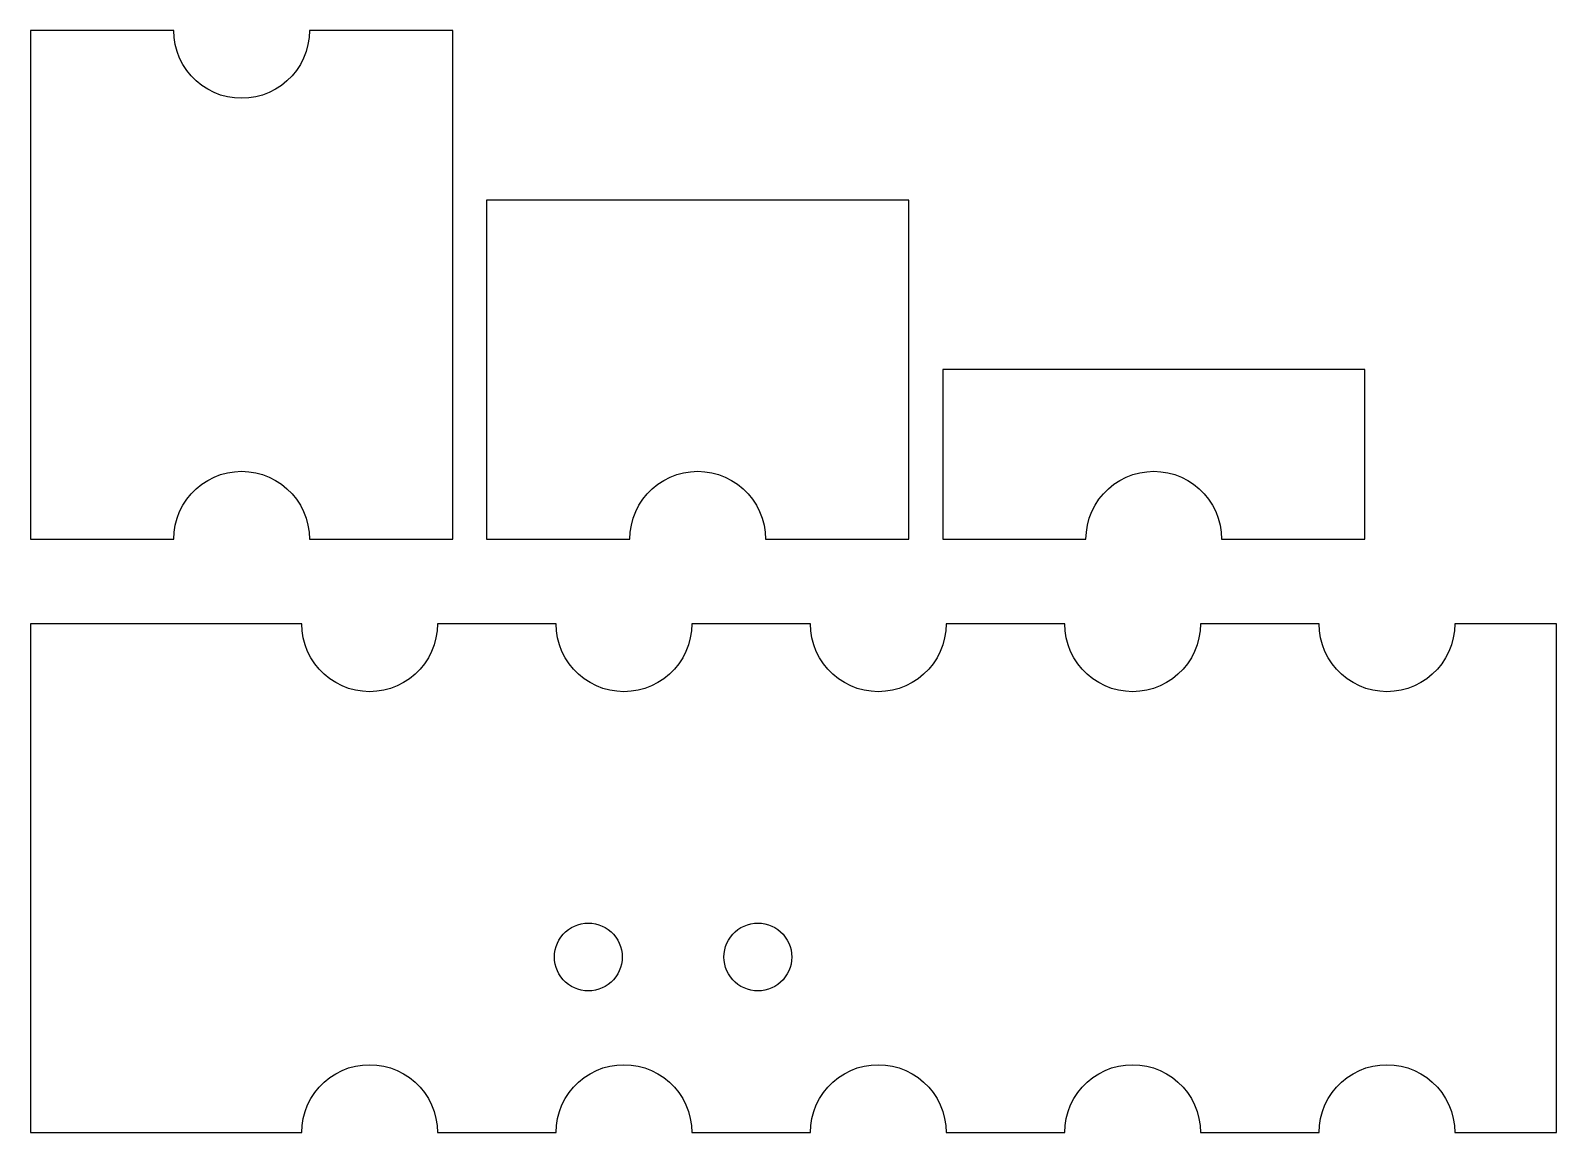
# Model space of a CAD drawing. Header units: metres. Extents: x -4 to 254, y -4 to 180.
# Drawn here: x 70 to 160, y 100 to 165 of the extents above; entities that cross this region are included whole.
import ezdxf

# ---------------------------------------------------------------- set-up
doc = ezdxf.new("R2010")
doc.units = ezdxf.units.M

msp = doc.modelspace()

# ---------------------------------------------------------------- linework, layer by layer
for p, q in [((78.45, 165), (70, 165)), ((70, 165), (70, 135)), ((78.4719, 164.582), (78.45, 165)), ((86.45, 165), (86.4281, 164.582)), ((94.9, 165), (86.45, 165)), ((94.9, 135), (94.9, 165)), ((78.5374, 164.168), (78.4719, 164.582)), ((78.6458, 163.764), (78.5374, 164.168)), ((86.3626, 164.168), (86.2542, 163.764)), ((86.4281, 164.582), (86.3626, 164.168)), ((78.7958, 163.373), (78.6458, 163.764)), ((78.9859, 163), (78.7958, 163.373)), ((79.2139, 162.649), (78.9859, 163)), ((85.9141, 163), (85.6861, 162.649)), ((86.1042, 163.373), (85.9141, 163)), ((86.2542, 163.764), (86.1042, 163.373)), ((79.4774, 162.323), (79.2139, 162.649)), ((79.7735, 162.027), (79.4774, 162.323)), ((80.0988, 161.764), (79.7735, 162.027)), ((85.1265, 162.027), (84.8011, 161.764)), ((85.4226, 162.323), (85.1265, 162.027)), ((85.6861, 162.649), (85.4226, 162.323)), ((80.45, 161.536), (80.0988, 161.764)), ((80.823, 161.346), (80.45, 161.536)), ((81.2139, 161.196), (80.823, 161.346)), ((81.6183, 161.087), (81.2139, 161.196)), ((83.6861, 161.196), (83.2816, 161.087)), ((84.0769, 161.346), (83.6861, 161.196)), ((84.45, 161.536), (84.0769, 161.346)), ((84.8011, 161.764), (84.45, 161.536)), ((82.0319, 161.022), (81.6183, 161.087)), ((82.45, 161), (82.0319, 161.022)), ((82.8681, 161.022), (82.45, 161)), ((83.2816, 161.087), (82.8681, 161.022)), ((121.8, 155), (96.9, 155)), ((96.9, 155), (96.9, 135)), ((121.8, 135), (121.8, 155)), ((148.7, 145), (123.8, 145)), ((123.8, 145), (123.8, 135)), ((148.7, 135), (148.7, 145)), ((80.45, 138.464), (80.823, 138.654)), ((80.823, 138.654), (81.2139, 138.804)), ((81.2139, 138.804), (81.6183, 138.913)), ((81.6183, 138.913), (82.0319, 138.978)), ((82.0319, 138.978), (82.45, 139)), ((82.45, 139), (82.8681, 138.978)), ((82.8681, 138.978), (83.2816, 138.913)), ((83.2816, 138.913), (83.6861, 138.804)), ((83.6861, 138.804), (84.0769, 138.654)), ((84.0769, 138.654), (84.45, 138.464)), ((107.35, 138.464), (107.723, 138.654)), ((107.723, 138.654), (108.114, 138.804)), ((108.114, 138.804), (108.518, 138.913)), ((108.518, 138.913), (108.932, 138.978)), ((108.932, 138.978), (109.35, 139)), ((109.35, 139), (109.768, 138.978)), ((109.768, 138.978), (110.182, 138.913)), ((110.182, 138.913), (110.586, 138.804)), ((110.586, 138.804), (110.977, 138.654)), ((110.977, 138.654), (111.35, 138.464)), ((134.25, 138.464), (134.623, 138.654)), ((134.623, 138.654), (135.014, 138.804)), ((135.014, 138.804), (135.418, 138.913)), ((135.418, 138.913), (135.832, 138.978)), ((135.832, 138.978), (136.25, 139)), ((136.25, 139), (136.668, 138.978)), ((136.668, 138.978), (137.082, 138.913)), ((137.082, 138.913), (137.486, 138.804)), ((137.486, 138.804), (137.877, 138.654)), ((137.877, 138.654), (138.25, 138.464)), ((79.4774, 137.677), (79.7735, 137.973)), ((79.7735, 137.973), (80.0988, 138.236)), ((80.0988, 138.236), (80.45, 138.464)), ((84.45, 138.464), (84.8011, 138.236)), ((84.8011, 138.236), (85.1265, 137.973)), ((85.1265, 137.973), (85.4226, 137.677)), ((106.377, 137.677), (106.673, 137.973)), ((106.673, 137.973), (106.999, 138.236)), ((106.999, 138.236), (107.35, 138.464)), ((111.35, 138.464), (111.701, 138.236)), ((111.701, 138.236), (112.027, 137.973)), ((112.027, 137.973), (112.323, 137.677)), ((133.277, 137.677), (133.573, 137.973)), ((133.573, 137.973), (133.899, 138.236)), ((133.899, 138.236), (134.25, 138.464)), ((138.25, 138.464), (138.601, 138.236)), ((138.601, 138.236), (138.926, 137.973)), ((138.926, 137.973), (139.223, 137.677)), ((78.7958, 136.627), (78.9859, 137)), ((78.9859, 137), (79.2139, 137.351)), ((79.2139, 137.351), (79.4774, 137.677)), ((85.4226, 137.677), (85.6861, 137.351)), ((85.6861, 137.351), (85.9141, 137)), ((85.9141, 137), (86.1042, 136.627)), ((105.696, 136.627), (105.886, 137)), ((105.886, 137), (106.114, 137.351)), ((106.114, 137.351), (106.377, 137.677)), ((112.323, 137.677), (112.586, 137.351)), ((112.586, 137.351), (112.814, 137)), ((112.814, 137), (113.004, 136.627)), ((132.596, 136.627), (132.786, 137)), ((132.786, 137), (133.014, 137.351)), ((133.014, 137.351), (133.277, 137.677)), ((139.223, 137.677), (139.486, 137.351)), ((139.486, 137.351), (139.714, 137)), ((139.714, 137), (139.904, 136.627)), ((78.5374, 135.832), (78.6458, 136.236)), ((78.6458, 136.236), (78.7958, 136.627)), ((86.1042, 136.627), (86.2542, 136.236)), ((86.2542, 136.236), (86.3626, 135.832)), ((105.437, 135.832), (105.546, 136.236)), ((105.546, 136.236), (105.696, 136.627)), ((113.004, 136.627), (113.154, 136.236)), ((113.154, 136.236), (113.263, 135.832)), ((132.337, 135.832), (132.446, 136.236)), ((132.446, 136.236), (132.596, 136.627)), ((139.904, 136.627), (140.054, 136.236)), ((140.054, 136.236), (140.163, 135.832)), ((70, 135), (78.45, 135)), ((78.45, 135), (78.4719, 135.418)), ((78.4719, 135.418), (78.5374, 135.832)), ((86.3626, 135.832), (86.4281, 135.418)), ((86.4281, 135.418), (86.45, 135)), ((86.45, 135), (94.9, 135)), ((96.9, 135), (105.35, 135)), ((105.35, 135), (105.372, 135.418)), ((105.372, 135.418), (105.437, 135.832)), ((113.263, 135.832), (113.328, 135.418)), ((113.328, 135.418), (113.35, 135)), ((113.35, 135), (121.8, 135)), ((123.8, 135), (132.25, 135)), ((132.25, 135), (132.272, 135.418)), ((132.272, 135.418), (132.337, 135.832)), ((140.163, 135.832), (140.228, 135.418)), ((140.228, 135.418), (140.25, 135)), ((140.25, 135), (148.7, 135)), ((86, 130), (70, 130)), ((70, 130), (70, 100)), ((86.0219, 129.582), (86, 130)), ((94, 130), (93.9781, 129.582)), ((101, 130), (94, 130)), ((101.022, 129.582), (101, 130)), ((109, 130), (108.978, 129.582)), ((116, 130), (109, 130)), ((116.022, 129.582), (116, 130)), ((124, 130), (123.978, 129.582)), ((131, 130), (124, 130)), ((131.022, 129.582), (131, 130)), ((139, 130), (138.978, 129.582)), ((146, 130), (139, 130)), ((146.022, 129.582), (146, 130)), ((154, 130), (153.978, 129.582)), ((160, 130), (154, 130)), ((160, 100), (160, 130)), ((86.0874, 129.168), (86.0219, 129.582)), ((86.1958, 128.764), (86.0874, 129.168)), ((86.3458, 128.373), (86.1958, 128.764)), ((93.8042, 128.764), (93.6542, 128.373)), ((93.9126, 129.168), (93.8042, 128.764)), ((93.9781, 129.582), (93.9126, 129.168)), ((101.087, 129.168), (101.022, 129.582)), ((101.196, 128.764), (101.087, 129.168)), ((101.346, 128.373), (101.196, 128.764)), ((108.804, 128.764), (108.654, 128.373)), ((108.913, 129.168), (108.804, 128.764)), ((108.978, 129.582), (108.913, 129.168)), ((116.087, 129.168), (116.022, 129.582)), ((116.196, 128.764), (116.087, 129.168)), ((116.346, 128.373), (116.196, 128.764)), ((123.804, 128.764), (123.654, 128.373)), ((123.913, 129.168), (123.804, 128.764)), ((123.978, 129.582), (123.913, 129.168)), ((131.087, 129.168), (131.022, 129.582)), ((131.196, 128.764), (131.087, 129.168)), ((131.346, 128.373), (131.196, 128.764)), ((138.804, 128.764), (138.654, 128.373)), ((138.913, 129.168), (138.804, 128.764)), ((138.978, 129.582), (138.913, 129.168)), ((146.087, 129.168), (146.022, 129.582)), ((146.196, 128.764), (146.087, 129.168)), ((146.346, 128.373), (146.196, 128.764)), ((153.804, 128.764), (153.654, 128.373)), ((153.913, 129.168), (153.804, 128.764)), ((153.978, 129.582), (153.913, 129.168)), ((86.5359, 128), (86.3458, 128.373)), ((86.7639, 127.649), (86.5359, 128)), ((93.4641, 128), (93.2361, 127.649)), ((93.6542, 128.373), (93.4641, 128)), ((101.536, 128), (101.346, 128.373)), ((101.764, 127.649), (101.536, 128)), ((108.464, 128), (108.236, 127.649)), ((108.654, 128.373), (108.464, 128)), ((116.536, 128), (116.346, 128.373)), ((116.764, 127.649), (116.536, 128)), ((123.464, 128), (123.236, 127.649)), ((123.654, 128.373), (123.464, 128)), ((131.536, 128), (131.346, 128.373)), ((131.764, 127.649), (131.536, 128)), ((138.464, 128), (138.236, 127.649)), ((138.654, 128.373), (138.464, 128)), ((146.536, 128), (146.346, 128.373)), ((146.764, 127.649), (146.536, 128)), ((153.464, 128), (153.236, 127.649)), ((153.654, 128.373), (153.464, 128)), ((87.0274, 127.323), (86.7639, 127.649)), ((87.3235, 127.027), (87.0274, 127.323)), ((87.6488, 126.764), (87.3235, 127.027)), ((92.6765, 127.027), (92.3511, 126.764)), ((92.9726, 127.323), (92.6765, 127.027)), ((93.2361, 127.649), (92.9726, 127.323)), ((102.027, 127.323), (101.764, 127.649)), ((102.323, 127.027), (102.027, 127.323)), ((102.649, 126.764), (102.323, 127.027)), ((107.677, 127.027), (107.351, 126.764)), ((107.973, 127.323), (107.677, 127.027)), ((108.236, 127.649), (107.973, 127.323)), ((117.027, 127.323), (116.764, 127.649)), ((117.323, 127.027), (117.027, 127.323)), ((117.649, 126.764), (117.323, 127.027)), ((122.677, 127.027), (122.351, 126.764)), ((122.973, 127.323), (122.677, 127.027)), ((123.236, 127.649), (122.973, 127.323)), ((132.027, 127.323), (131.764, 127.649)), ((132.323, 127.027), (132.027, 127.323)), ((132.649, 126.764), (132.323, 127.027)), ((137.677, 127.027), (137.351, 126.764)), ((137.973, 127.323), (137.677, 127.027)), ((138.236, 127.649), (137.973, 127.323)), ((147.027, 127.323), (146.764, 127.649)), ((147.323, 127.027), (147.027, 127.323)), ((147.649, 126.764), (147.323, 127.027)), ((152.677, 127.027), (152.351, 126.764)), ((152.973, 127.323), (152.677, 127.027)), ((153.236, 127.649), (152.973, 127.323)), ((88, 126.536), (87.6488, 126.764)), ((88.373, 126.346), (88, 126.536)), ((88.7639, 126.196), (88.373, 126.346)), ((89.1684, 126.087), (88.7639, 126.196)), ((89.5819, 126.022), (89.1684, 126.087)), ((90, 126), (89.5819, 126.022)), ((90.4181, 126.022), (90, 126)), ((90.8316, 126.087), (90.4181, 126.022)), ((91.2361, 126.196), (90.8316, 126.087)), ((91.6269, 126.346), (91.2361, 126.196)), ((92, 126.536), (91.6269, 126.346)), ((92.3511, 126.764), (92, 126.536)), ((103, 126.536), (102.649, 126.764)), ((103.373, 126.346), (103, 126.536)), ((103.764, 126.196), (103.373, 126.346)), ((104.168, 126.087), (103.764, 126.196)), ((104.582, 126.022), (104.168, 126.087)), ((105, 126), (104.582, 126.022)), ((105.418, 126.022), (105, 126)), ((105.832, 126.087), (105.418, 126.022)), ((106.236, 126.196), (105.832, 126.087)), ((106.627, 126.346), (106.236, 126.196)), ((107, 126.536), (106.627, 126.346)), ((107.351, 126.764), (107, 126.536)), ((118, 126.536), (117.649, 126.764)), ((118.373, 126.346), (118, 126.536)), ((118.764, 126.196), (118.373, 126.346)), ((119.168, 126.087), (118.764, 126.196)), ((119.582, 126.022), (119.168, 126.087)), ((120, 126), (119.582, 126.022)), ((120.418, 126.022), (120, 126)), ((120.832, 126.087), (120.418, 126.022)), ((121.236, 126.196), (120.832, 126.087)), ((121.627, 126.346), (121.236, 126.196)), ((122, 126.536), (121.627, 126.346)), ((122.351, 126.764), (122, 126.536)), ((133, 126.536), (132.649, 126.764)), ((133.373, 126.346), (133, 126.536)), ((133.764, 126.196), (133.373, 126.346)), ((134.168, 126.087), (133.764, 126.196)), ((134.582, 126.022), (134.168, 126.087)), ((135, 126), (134.582, 126.022)), ((135.418, 126.022), (135, 126)), ((135.832, 126.087), (135.418, 126.022)), ((136.236, 126.196), (135.832, 126.087)), ((136.627, 126.346), (136.236, 126.196)), ((137, 126.536), (136.627, 126.346)), ((137.351, 126.764), (137, 126.536)), ((148, 126.536), (147.649, 126.764)), ((148.373, 126.346), (148, 126.536)), ((148.764, 126.196), (148.373, 126.346)), ((149.168, 126.087), (148.764, 126.196)), ((149.582, 126.022), (149.168, 126.087)), ((150, 126), (149.582, 126.022)), ((150.418, 126.022), (150, 126)), ((150.832, 126.087), (150.418, 126.022)), ((151.236, 126.196), (150.832, 126.087)), ((151.627, 126.346), (151.236, 126.196)), ((152, 126.536), (151.627, 126.346)), ((152.351, 126.764), (152, 126.536)), ((101.282, 111.526), (101.414, 111.688)), ((101.414, 111.688), (101.562, 111.836)), ((101.562, 111.836), (101.724, 111.968)), ((101.724, 111.968), (101.9, 112.082)), ((101.9, 112.082), (102.087, 112.177)), ((102.087, 112.177), (102.282, 112.252)), ((102.282, 112.252), (102.484, 112.306)), ((102.484, 112.306), (102.691, 112.339)), ((102.691, 112.339), (102.9, 112.35)), ((102.9, 112.35), (103.109, 112.339)), ((103.109, 112.339), (103.316, 112.306)), ((103.316, 112.306), (103.518, 112.252)), ((103.518, 112.252), (103.713, 112.177)), ((103.713, 112.177), (103.9, 112.082)), ((103.9, 112.082), (104.076, 111.968)), ((104.076, 111.968), (104.238, 111.836)), ((104.238, 111.836), (104.386, 111.688)), ((104.386, 111.688), (104.518, 111.526)), ((111.282, 111.526), (111.414, 111.688)), ((111.414, 111.688), (111.562, 111.836)), ((111.562, 111.836), (111.724, 111.968)), ((111.724, 111.968), (111.9, 112.082)), ((111.9, 112.082), (112.087, 112.177)), ((112.087, 112.177), (112.282, 112.252)), ((112.282, 112.252), (112.484, 112.306)), ((112.484, 112.306), (112.691, 112.339)), ((112.691, 112.339), (112.9, 112.35)), ((112.9, 112.35), (113.109, 112.339)), ((113.109, 112.339), (113.316, 112.306)), ((113.316, 112.306), (113.518, 112.252)), ((113.518, 112.252), (113.713, 112.177)), ((113.713, 112.177), (113.9, 112.082)), ((113.9, 112.082), (114.076, 111.968)), ((114.076, 111.968), (114.238, 111.836)), ((114.238, 111.836), (114.386, 111.688)), ((114.386, 111.688), (114.518, 111.526)), ((100.911, 110.559), (100.944, 110.766)), ((100.944, 110.766), (100.998, 110.968)), ((100.998, 110.968), (101.073, 111.163)), ((101.073, 111.163), (101.168, 111.35)), ((101.168, 111.35), (101.282, 111.526)), ((104.518, 111.526), (104.632, 111.35)), ((104.632, 111.35), (104.727, 111.163)), ((104.727, 111.163), (104.802, 110.968)), ((104.802, 110.968), (104.856, 110.766)), ((104.856, 110.766), (104.889, 110.559)), ((110.911, 110.559), (110.944, 110.766)), ((110.944, 110.766), (110.998, 110.968)), ((110.998, 110.968), (111.073, 111.163)), ((111.073, 111.163), (111.168, 111.35)), ((111.168, 111.35), (111.282, 111.526)), ((114.518, 111.526), (114.632, 111.35)), ((114.632, 111.35), (114.727, 111.163)), ((114.727, 111.163), (114.802, 110.968)), ((114.802, 110.968), (114.856, 110.766)), ((114.856, 110.766), (114.889, 110.559)), ((100.9, 110.35), (100.911, 110.559)), ((100.911, 110.141), (100.9, 110.35)), ((100.944, 109.934), (100.911, 110.141)), ((100.998, 109.732), (100.944, 109.934)), ((104.856, 109.934), (104.802, 109.732)), ((104.889, 110.141), (104.856, 109.934)), ((104.889, 110.559), (104.9, 110.35)), ((104.9, 110.35), (104.889, 110.141)), ((110.9, 110.35), (110.911, 110.559)), ((110.911, 110.141), (110.9, 110.35)), ((110.944, 109.934), (110.911, 110.141)), ((110.998, 109.732), (110.944, 109.934)), ((114.856, 109.934), (114.802, 109.732)), ((114.889, 110.141), (114.856, 109.934)), ((114.889, 110.559), (114.9, 110.35)), ((114.9, 110.35), (114.889, 110.141)), ((101.073, 109.537), (100.998, 109.732)), ((101.168, 109.35), (101.073, 109.537)), ((101.282, 109.174), (101.168, 109.35)), ((101.414, 109.012), (101.282, 109.174)), ((101.562, 108.864), (101.414, 109.012)), ((104.386, 109.012), (104.238, 108.864)), ((104.518, 109.174), (104.386, 109.012)), ((104.632, 109.35), (104.518, 109.174)), ((104.727, 109.537), (104.632, 109.35)), ((104.802, 109.732), (104.727, 109.537)), ((111.073, 109.537), (110.998, 109.732)), ((111.168, 109.35), (111.073, 109.537)), ((111.282, 109.174), (111.168, 109.35)), ((111.414, 109.012), (111.282, 109.174)), ((111.562, 108.864), (111.414, 109.012)), ((114.386, 109.012), (114.238, 108.864)), ((114.518, 109.174), (114.386, 109.012)), ((114.632, 109.35), (114.518, 109.174)), ((114.727, 109.537), (114.632, 109.35)), ((114.802, 109.732), (114.727, 109.537)), ((101.724, 108.732), (101.562, 108.864)), ((101.9, 108.618), (101.724, 108.732)), ((102.087, 108.523), (101.9, 108.618)), ((102.282, 108.448), (102.087, 108.523)), ((102.484, 108.394), (102.282, 108.448)), ((102.691, 108.361), (102.484, 108.394)), ((102.9, 108.35), (102.691, 108.361)), ((103.109, 108.361), (102.9, 108.35)), ((103.316, 108.394), (103.109, 108.361)), ((103.518, 108.448), (103.316, 108.394)), ((103.713, 108.523), (103.518, 108.448)), ((103.9, 108.618), (103.713, 108.523)), ((104.076, 108.732), (103.9, 108.618)), ((104.238, 108.864), (104.076, 108.732)), ((111.724, 108.732), (111.562, 108.864)), ((111.9, 108.618), (111.724, 108.732)), ((112.087, 108.523), (111.9, 108.618)), ((112.282, 108.448), (112.087, 108.523)), ((112.484, 108.394), (112.282, 108.448)), ((112.691, 108.361), (112.484, 108.394)), ((112.9, 108.35), (112.691, 108.361)), ((113.109, 108.361), (112.9, 108.35)), ((113.316, 108.394), (113.109, 108.361)), ((113.518, 108.448), (113.316, 108.394)), ((113.713, 108.523), (113.518, 108.448)), ((113.9, 108.618), (113.713, 108.523)), ((114.076, 108.732), (113.9, 108.618)), ((114.238, 108.864), (114.076, 108.732)), ((88, 103.464), (88.373, 103.654)), ((88.373, 103.654), (88.7639, 103.804)), ((88.7639, 103.804), (89.1684, 103.913)), ((89.1684, 103.913), (89.5819, 103.978)), ((89.5819, 103.978), (90, 104)), ((90, 104), (90.4181, 103.978)), ((90.4181, 103.978), (90.8316, 103.913)), ((90.8316, 103.913), (91.2361, 103.804)), ((91.2361, 103.804), (91.6269, 103.654)), ((91.6269, 103.654), (92, 103.464)), ((103, 103.464), (103.373, 103.654)), ((103.373, 103.654), (103.764, 103.804)), ((103.764, 103.804), (104.168, 103.913)), ((104.168, 103.913), (104.582, 103.978)), ((104.582, 103.978), (105, 104)), ((105, 104), (105.418, 103.978)), ((105.418, 103.978), (105.832, 103.913)), ((105.832, 103.913), (106.236, 103.804)), ((106.236, 103.804), (106.627, 103.654)), ((106.627, 103.654), (107, 103.464)), ((118, 103.464), (118.373, 103.654)), ((118.373, 103.654), (118.764, 103.804)), ((118.764, 103.804), (119.168, 103.913)), ((119.168, 103.913), (119.582, 103.978)), ((119.582, 103.978), (120, 104)), ((120, 104), (120.418, 103.978)), ((120.418, 103.978), (120.832, 103.913)), ((120.832, 103.913), (121.236, 103.804)), ((121.236, 103.804), (121.627, 103.654)), ((121.627, 103.654), (122, 103.464)), ((133, 103.464), (133.373, 103.654)), ((133.373, 103.654), (133.764, 103.804)), ((133.764, 103.804), (134.168, 103.913)), ((134.168, 103.913), (134.582, 103.978)), ((134.582, 103.978), (135, 104)), ((135, 104), (135.418, 103.978)), ((135.418, 103.978), (135.832, 103.913)), ((135.832, 103.913), (136.236, 103.804)), ((136.236, 103.804), (136.627, 103.654)), ((136.627, 103.654), (137, 103.464)), ((148, 103.464), (148.373, 103.654)), ((148.373, 103.654), (148.764, 103.804)), ((148.764, 103.804), (149.168, 103.913)), ((149.168, 103.913), (149.582, 103.978)), ((149.582, 103.978), (150, 104)), ((150, 104), (150.418, 103.978)), ((150.418, 103.978), (150.832, 103.913)), ((150.832, 103.913), (151.236, 103.804)), ((151.236, 103.804), (151.627, 103.654)), ((151.627, 103.654), (152, 103.464)), ((86.7639, 102.351), (87.0274, 102.677)), ((87.0274, 102.677), (87.3235, 102.973)), ((87.3235, 102.973), (87.6488, 103.236)), ((87.6488, 103.236), (88, 103.464)), ((92, 103.464), (92.3511, 103.236)), ((92.3511, 103.236), (92.6765, 102.973)), ((92.6765, 102.973), (92.9726, 102.677)), ((92.9726, 102.677), (93.2361, 102.351)), ((101.764, 102.351), (102.027, 102.677)), ((102.027, 102.677), (102.323, 102.973)), ((102.323, 102.973), (102.649, 103.236)), ((102.649, 103.236), (103, 103.464)), ((107, 103.464), (107.351, 103.236)), ((107.351, 103.236), (107.677, 102.973)), ((107.677, 102.973), (107.973, 102.677)), ((107.973, 102.677), (108.236, 102.351)), ((116.764, 102.351), (117.027, 102.677)), ((117.027, 102.677), (117.323, 102.973)), ((117.323, 102.973), (117.649, 103.236)), ((117.649, 103.236), (118, 103.464)), ((122, 103.464), (122.351, 103.236)), ((122.351, 103.236), (122.677, 102.973)), ((122.677, 102.973), (122.973, 102.677)), ((122.973, 102.677), (123.236, 102.351)), ((131.764, 102.351), (132.027, 102.677)), ((132.027, 102.677), (132.323, 102.973)), ((132.323, 102.973), (132.649, 103.236)), ((132.649, 103.236), (133, 103.464)), ((137, 103.464), (137.351, 103.236)), ((137.351, 103.236), (137.677, 102.973)), ((137.677, 102.973), (137.973, 102.677)), ((137.973, 102.677), (138.236, 102.351)), ((146.764, 102.351), (147.027, 102.677)), ((147.027, 102.677), (147.323, 102.973)), ((147.323, 102.973), (147.649, 103.236)), ((147.649, 103.236), (148, 103.464)), ((152, 103.464), (152.351, 103.236)), ((152.351, 103.236), (152.677, 102.973)), ((152.677, 102.973), (152.973, 102.677)), ((152.973, 102.677), (153.236, 102.351)), ((86.3458, 101.627), (86.5359, 102)), ((86.5359, 102), (86.7639, 102.351)), ((93.2361, 102.351), (93.4641, 102)), ((93.4641, 102), (93.6542, 101.627)), ((101.346, 101.627), (101.536, 102)), ((101.536, 102), (101.764, 102.351)), ((108.236, 102.351), (108.464, 102)), ((108.464, 102), (108.654, 101.627)), ((116.346, 101.627), (116.536, 102)), ((116.536, 102), (116.764, 102.351)), ((123.236, 102.351), (123.464, 102)), ((123.464, 102), (123.654, 101.627)), ((131.346, 101.627), (131.536, 102)), ((131.536, 102), (131.764, 102.351)), ((138.236, 102.351), (138.464, 102)), ((138.464, 102), (138.654, 101.627)), ((146.346, 101.627), (146.536, 102)), ((146.536, 102), (146.764, 102.351)), ((153.236, 102.351), (153.464, 102)), ((153.464, 102), (153.654, 101.627)), ((86.0219, 100.418), (86.0874, 100.832)), ((86.0874, 100.832), (86.1958, 101.236)), ((86.1958, 101.236), (86.3458, 101.627)), ((93.6542, 101.627), (93.8042, 101.236)), ((93.8042, 101.236), (93.9126, 100.832)), ((93.9126, 100.832), (93.9781, 100.418)), ((101.022, 100.418), (101.087, 100.832)), ((101.087, 100.832), (101.196, 101.236)), ((101.196, 101.236), (101.346, 101.627)), ((108.654, 101.627), (108.804, 101.236)), ((108.804, 101.236), (108.913, 100.832)), ((108.913, 100.832), (108.978, 100.418)), ((116.022, 100.418), (116.087, 100.832)), ((116.087, 100.832), (116.196, 101.236)), ((116.196, 101.236), (116.346, 101.627)), ((123.654, 101.627), (123.804, 101.236)), ((123.804, 101.236), (123.913, 100.832)), ((123.913, 100.832), (123.978, 100.418)), ((131.022, 100.418), (131.087, 100.832)), ((131.087, 100.832), (131.196, 101.236)), ((131.196, 101.236), (131.346, 101.627)), ((138.654, 101.627), (138.804, 101.236)), ((138.804, 101.236), (138.913, 100.832)), ((138.913, 100.832), (138.978, 100.418)), ((146.022, 100.418), (146.087, 100.832)), ((146.087, 100.832), (146.196, 101.236)), ((146.196, 101.236), (146.346, 101.627)), ((153.654, 101.627), (153.804, 101.236)), ((153.804, 101.236), (153.913, 100.832)), ((153.913, 100.832), (153.978, 100.418)), ((70, 100), (86, 100)), ((86, 100), (86.0219, 100.418)), ((93.9781, 100.418), (94, 100)), ((94, 100), (101, 100)), ((101, 100), (101.022, 100.418)), ((108.978, 100.418), (109, 100)), ((109, 100), (116, 100)), ((116, 100), (116.022, 100.418)), ((123.978, 100.418), (124, 100)), ((124, 100), (131, 100)), ((131, 100), (131.022, 100.418)), ((138.978, 100.418), (139, 100)), ((139, 100), (146, 100)), ((146, 100), (146.022, 100.418)), ((153.978, 100.418), (154, 100)), ((154, 100), (160, 100))]:
    msp.add_line(p, q)

doc.saveas('drawing.dxf')
